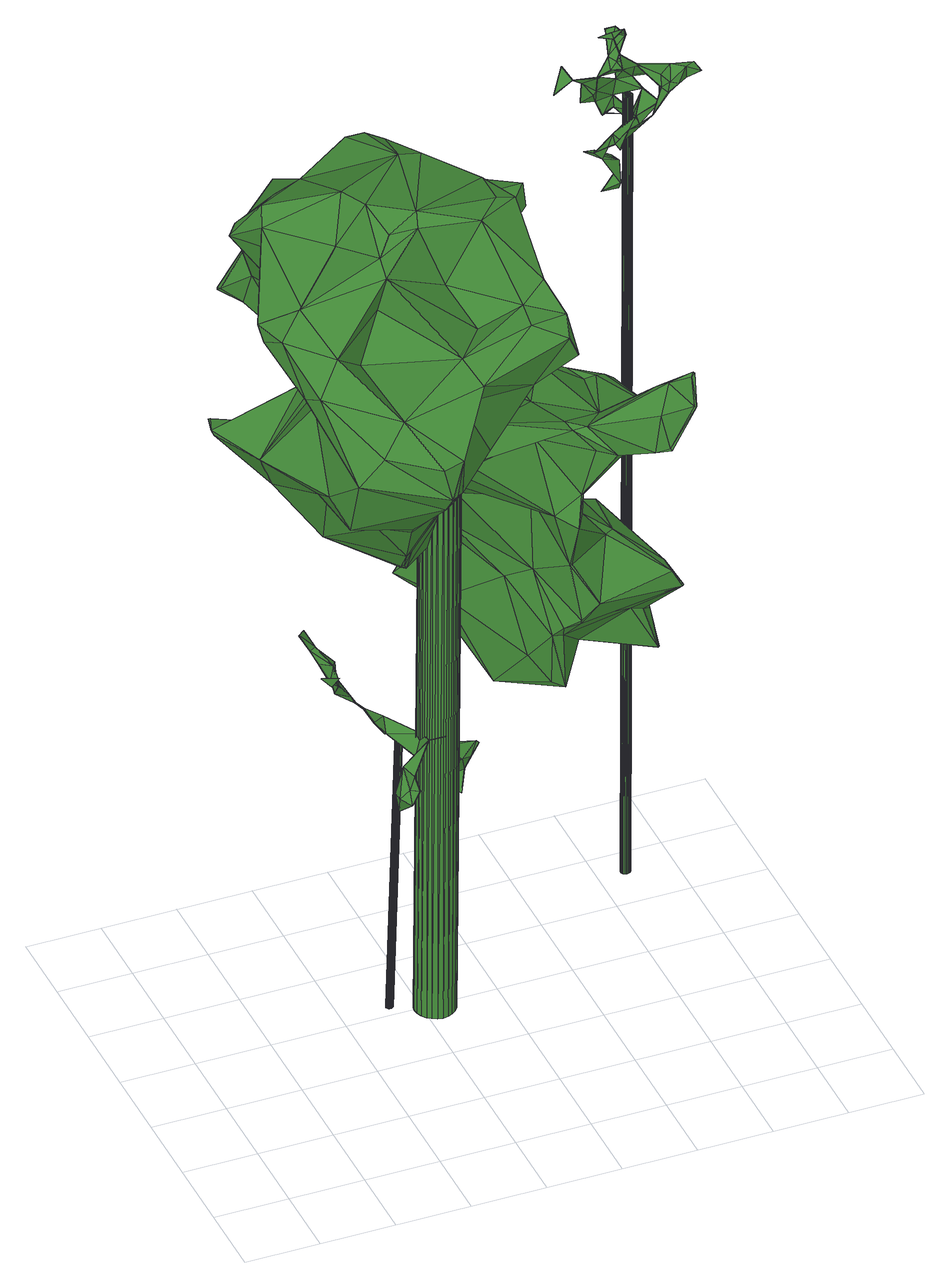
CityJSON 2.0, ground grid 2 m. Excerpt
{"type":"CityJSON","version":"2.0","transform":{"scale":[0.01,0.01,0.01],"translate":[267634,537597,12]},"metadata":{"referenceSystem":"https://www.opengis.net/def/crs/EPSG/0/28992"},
"CityObjects":{
"tree1":{"type":"SolitaryVegetationObject","attributes":{"gtid":366,"crown_width_m":3.64,"crown_median_z":21.5,"crown_r50_m":0.199,"crown_porosity":0.943,"trunk_H_m":8.52,"trunk_DBH_m":0.185,"trunk_radius_m":0.0927,"trunk_base_height_m":12.98,"original_gtid":"407"},"geometry":[{"type":"Solid","lod":"3","boundaries":[[[[0,1,2]],[[1,3,2]],[[0,4,1]],[[5,6,7]],[[8,9,10]],[[11,12,13]],[[14,15,16]],[[17,18,19]],[[20,21,13]],[[22,23,24]],[[23,25,24]],[[26,27,22]],[[24,26,22]],[[13,28,29]],[[13,12,20]],[[30,31,32]],[[33,34,35]],[[15,34,33]],[[36,37,38]],[[36,38,39]],[[11,40,41]],[[16,41,14]],[[42,43,44]],[[45,46,47]],[[41,12,11]],[[48,49,7]],[[42,27,43]],[[24,25,44]],[[50,51,10]],[[52,10,51]],[[53,6,5]],[[16,35,41]],[[15,35,16]],[[35,20,12]],[[41,35,12]],[[54,55,56]],[[57,58,30]],[[35,15,33]],[[59,60,53]],[[61,34,14]],[[13,29,40]],[[13,40,11]],[[24,43,26]],[[24,44,43]],[[56,55,62]],[[21,34,29]],[[61,29,34]],[[1,55,54]],[[63,64,65]],[[53,60,28]],[[29,28,60]],[[52,51,66]],[[7,49,59]],[[25,67,44]],[[19,18,68]],[[53,28,48]],[[40,29,61]],[[69,70,71]],[[72,71,70]],[[72,70,73]],[[52,74,75]],[[47,46,38]],[[50,76,62]],[[67,27,42]],[[77,78,79]],[[80,78,77]],[[7,59,5]],[[65,81,82]],[[83,80,39]],[[10,84,8]],[[43,27,26]],[[56,76,85]],[[62,76,56]],[[67,42,44]],[[18,50,68]],[[86,82,81]],[[62,51,50]],[[80,83,78]],[[31,87,88]],[[80,89,39]],[[45,77,46]],[[79,46,77]],[[31,88,32]],[[90,22,27]],[[79,83,46]],[[39,46,83]],[[85,76,50]],[[0,66,4]],[[63,82,58]],[[80,77,89]],[[91,56,9]],[[31,30,58]],[[72,9,71]],[[22,92,23]],[[0,2,83]],[[65,36,81]],[[39,81,36]],[[59,29,60]],[[69,71,8]],[[6,53,93]],[[94,93,64]],[[94,64,95]],[[5,59,53]],[[75,1,54]],[[79,78,3]],[[2,3,78]],[[10,9,56]],[[54,96,84]],[[82,87,31]],[[32,57,30]],[[90,92,22]],[[25,23,92]],[[25,92,67]],[[50,10,68]],[[17,97,85]],[[56,85,97]],[[39,89,81]],[[32,88,57]],[[77,45,89]],[[37,93,53]],[[1,75,3]],[[66,3,75]],[[75,74,66]],[[52,66,74]],[[37,53,48]],[[17,85,18]],[[85,50,18]],[[54,84,75]],[[47,6,94]],[[48,28,49]],[[41,40,61]],[[41,61,14]],[[3,66,0]],[[3,0,79]],[[83,79,0]],[[65,37,36]],[[28,13,21]],[[47,94,45]],[[89,45,94]],[[82,31,58]],[[46,39,38]],[[35,21,20]],[[7,98,48]],[[63,65,82]],[[56,91,96]],[[84,10,52]],[[63,87,92]],[[88,87,63]],[[92,87,67]],[[86,67,87]],[[84,52,75]],[[6,98,7]],[[91,9,72]],[[19,97,17]],[[68,97,19]],[[97,10,56]],[[10,97,68]],[[8,71,9]],[[86,81,89]],[[86,89,99]],[[6,47,98]],[[27,67,99]],[[67,86,99]],[[90,99,95]],[[27,99,90]],[[93,94,6]],[[84,96,8]],[[56,96,54]],[[69,96,91]],[[8,96,69]],[[95,63,92]],[[95,92,90]],[[63,58,88]],[[57,88,58]],[[89,94,99]],[[72,73,91]],[[73,69,91]],[[70,69,73]],[[2,78,83]],[[38,98,47]],[[48,98,37]],[[38,37,98]],[[95,99,94]],[[86,87,82]],[[21,35,34]],[[63,95,64]],[[28,21,49]],[[21,59,49]],[[21,29,59]],[[14,34,15]],[[55,1,4]],[[55,4,62]],[[62,4,51]],[[66,51,4]],[[37,64,93]],[[65,64,37]],[[100,101,102]],[[100,102,103]],[[103,102,104]],[[103,104,105]],[[102,101,106]],[[102,106,104]],[[104,106,107]],[[104,107,105]],[[106,101,108]],[[106,108,107]],[[107,108,109]],[[107,109,105]],[[108,101,110]],[[108,110,109]],[[109,110,111]],[[109,111,105]],[[110,101,112]],[[110,112,111]],[[111,112,113]],[[111,113,105]],[[112,101,114]],[[112,114,113]],[[113,114,115]],[[113,115,105]],[[114,101,116]],[[114,116,115]],[[115,116,117]],[[115,117,105]],[[116,101,118]],[[116,118,117]],[[117,118,119]],[[117,119,105]],[[118,101,120]],[[118,120,119]],[[119,120,121]],[[119,121,105]],[[120,101,122]],[[120,122,121]],[[121,122,123]],[[121,123,105]],[[122,101,124]],[[122,124,123]],[[123,124,125]],[[123,125,105]],[[124,101,126]],[[124,126,125]],[[125,126,127]],[[125,127,105]],[[126,101,128]],[[126,128,127]],[[127,128,129]],[[127,129,105]],[[128,101,130]],[[128,130,129]],[[129,130,131]],[[129,131,105]],[[130,101,132]],[[130,132,131]],[[131,132,133]],[[131,133,105]],[[132,101,134]],[[132,134,133]],[[133,134,135]],[[133,135,105]],[[134,101,136]],[[134,136,135]],[[135,136,137]],[[135,137,105]],[[136,101,138]],[[136,138,137]],[[137,138,139]],[[137,139,105]],[[138,101,140]],[[138,140,139]],[[139,140,141]],[[139,141,105]],[[140,101,142]],[[140,142,141]],[[141,142,143]],[[141,143,105]],[[142,101,144]],[[142,144,143]],[[143,144,145]],[[143,145,105]],[[144,101,146]],[[144,146,145]],[[145,146,147]],[[145,147,105]],[[146,101,148]],[[146,148,147]],[[147,148,149]],[[147,149,105]],[[148,101,100]],[[148,100,149]],[[149,100,103]],[[149,103,105]]]]}]},
"tree2":{"type":"SolitaryVegetationObject","attributes":{"gtid":22,"crown_width_m":11.02,"crown_median_z":31.39,"crown_r50_m":0.512,"crown_porosity":0.884,"trunk_H_m":18.33,"trunk_DBH_m":1.07,"trunk_radius_m":0.536,"trunk_base_height_m":13.06,"original_gtid":"24"},"geometry":[{"type":"Solid","lod":"3","boundaries":[[[[150,151,152]],[[153,154,155]],[[156,157,158]],[[159,158,157]],[[160,161,162]],[[163,164,165]],[[164,166,167]],[[168,169,170]],[[171,172,173]],[[174,175,176]],[[177,178,179]],[[180,181,182]],[[183,184,185]],[[186,179,178]],[[180,182,187]],[[188,189,190]],[[191,192,158]],[[172,193,194]],[[195,187,196]],[[195,196,197]],[[198,199,200]],[[201,202,185]],[[203,204,205]],[[206,207,184]],[[206,184,183]],[[208,209,210]],[[211,212,213]],[[210,209,171]],[[214,215,216]],[[203,205,217]],[[173,218,219]],[[217,220,203]],[[221,222,223]],[[155,224,225]],[[226,227,228]],[[176,198,200]],[[229,230,231]],[[202,232,233]],[[234,192,191]],[[152,235,236]],[[237,238,166]],[[239,240,241]],[[188,173,219]],[[242,237,243]],[[205,244,217]],[[160,220,161]],[[217,161,220]],[[245,246,247]],[[248,196,182]],[[165,249,250]],[[226,156,227]],[[158,227,156]],[[251,203,252]],[[222,179,223]],[[253,254,255]],[[233,256,230]],[[239,257,240]],[[248,182,181]],[[159,258,158]],[[259,260,261]],[[262,210,263]],[[173,188,262]],[[156,226,157]],[[258,177,251]],[[191,158,258]],[[178,177,258]],[[165,150,249]],[[264,218,194]],[[179,222,177]],[[233,232,256]],[[265,266,267]],[[252,258,251]],[[203,251,204]],[[187,182,196]],[[268,269,270]],[[271,272,273]],[[271,273,274]],[[240,275,241]],[[191,258,252]],[[186,178,258]],[[186,258,159]],[[267,276,265]],[[172,194,173]],[[277,278,279]],[[262,263,173]],[[279,278,280]],[[281,282,283]],[[224,284,225]],[[285,286,264]],[[277,279,287]],[[175,270,288]],[[289,266,290]],[[291,205,204]],[[291,204,251]],[[291,251,292]],[[242,243,216]],[[293,294,295]],[[176,175,296]],[[195,297,187]],[[286,298,299]],[[300,301,302]],[[283,303,256]],[[304,305,306]],[[171,173,263]],[[171,263,210]],[[207,283,256]],[[207,256,201]],[[307,308,309]],[[236,249,150]],[[189,188,219]],[[247,246,268]],[[201,256,232]],[[267,310,193]],[[267,193,276]],[[311,312,288]],[[200,199,213]],[[313,314,315]],[[181,316,248]],[[248,316,197]],[[271,274,317]],[[264,194,193]],[[161,305,162]],[[161,318,305]],[[319,190,189]],[[215,320,321]],[[215,321,216]],[[290,298,289]],[[286,289,298]],[[285,289,286]],[[273,289,285]],[[201,185,184]],[[201,184,207]],[[322,239,323]],[[324,270,175]],[[322,323,325]],[[185,202,183]],[[183,202,241]],[[326,327,328]],[[329,250,235]],[[330,199,198]],[[211,199,330]],[[246,269,268]],[[300,302,331]],[[331,229,300]],[[213,199,211]],[[216,243,332]],[[325,323,239]],[[322,331,333]],[[159,157,334]],[[163,315,314]],[[282,335,303]],[[336,337,174]],[[169,337,336]],[[189,219,218]],[[173,194,218]],[[155,170,338]],[[225,170,155]],[[339,340,341]],[[342,343,316]],[[344,345,346]],[[324,346,345]],[[241,275,183]],[[150,164,347]],[[348,270,324]],[[239,322,257]],[[349,350,351]],[[275,340,183]],[[324,175,337]],[[174,337,175]],[[319,352,353]],[[161,217,318]],[[347,308,295]],[[152,295,235]],[[354,259,339]],[[174,200,355]],[[344,356,276]],[[201,232,202]],[[353,357,351]],[[230,256,358]],[[256,303,358]],[[359,265,360]],[[290,361,298]],[[361,362,298]],[[233,230,229]],[[342,363,343]],[[362,361,290]],[[345,364,324]],[[209,208,365]],[[290,266,265]],[[241,325,239]],[[366,282,281]],[[277,282,366]],[[235,249,236]],[[236,150,152]],[[183,339,206]],[[340,339,183]],[[290,359,362]],[[264,367,218]],[[306,296,312]],[[322,333,257]],[[228,257,333]],[[368,364,208]],[[369,208,364]],[[278,370,280]],[[370,268,280]],[[235,295,294]],[[255,371,372]],[[255,287,371]],[[325,331,322]],[[160,259,354]],[[253,373,254]],[[321,242,216]],[[321,374,242]],[[362,375,351]],[[349,351,375]],[[206,339,259]],[[346,376,321]],[[208,377,368]],[[332,378,216]],[[159,334,186]],[[379,369,364]],[[255,335,287]],[[366,187,277]],[[187,297,277]],[[265,276,356]],[[356,360,265]],[[234,380,354]],[[191,380,234]],[[358,303,335]],[[222,381,292]],[[265,359,290]],[[190,262,188]],[[336,174,221]],[[344,320,356]],[[211,355,212]],[[327,154,179]],[[224,154,327]],[[358,335,230]],[[255,372,253]],[[253,372,382]],[[336,221,223]],[[336,223,169]],[[231,335,254]],[[168,383,376]],[[168,384,169]],[[385,376,383]],[[189,352,319]],[[319,353,350]],[[272,271,310]],[[273,272,289]],[[386,387,388]],[[209,365,171]],[[213,212,200]],[[355,200,212]],[[163,250,329]],[[157,226,328]],[[172,171,365]],[[329,315,163]],[[326,328,389]],[[329,313,315]],[[329,235,313]],[[355,291,292]],[[292,381,355]],[[347,295,151]],[[383,326,390]],[[150,347,151]],[[295,152,151]],[[389,391,326]],[[174,176,200]],[[250,249,235]],[[165,250,163]],[[368,348,364]],[[229,331,325]],[[338,392,153]],[[351,298,362]],[[314,164,163]],[[382,393,319]],[[321,376,374]],[[385,374,376]],[[280,394,279]],[[231,230,335]],[[264,310,271]],[[193,310,264]],[[395,396,365]],[[384,168,376]],[[259,261,206]],[[240,257,397]],[[164,150,165]],[[187,281,180]],[[289,310,266]],[[302,301,398]],[[252,380,191]],[[399,301,300]],[[400,304,401]],[[228,389,226]],[[224,327,326]],[[248,197,196]],[[373,402,403]],[[373,403,231]],[[197,316,343]],[[328,226,389]],[[365,396,172]],[[385,398,301]],[[307,309,253]],[[206,261,207]],[[299,298,357]],[[380,220,404]],[[267,266,310]],[[405,376,346]],[[384,376,405]],[[366,281,187]],[[224,326,284]],[[302,398,390]],[[203,220,252]],[[342,316,181]],[[262,406,210]],[[407,307,375]],[[190,406,262]],[[324,364,348]],[[198,176,296]],[[387,275,388]],[[326,391,390]],[[391,331,302]],[[333,331,391]],[[228,333,391]],[[228,391,389]],[[177,222,251]],[[210,406,377]],[[215,360,320]],[[251,222,292]],[[365,208,395]],[[408,395,208]],[[369,395,408]],[[369,408,208]],[[210,377,208]],[[369,344,395]],[[409,395,344]],[[276,409,344]],[[410,296,306]],[[330,355,211]],[[229,411,233]],[[291,355,330]],[[355,381,221]],[[355,221,174]],[[337,384,405]],[[337,169,384]],[[305,410,306]],[[241,411,325]],[[412,377,406]],[[320,360,356]],[[413,246,245]],[[288,312,175]],[[334,327,179]],[[334,179,186]],[[328,327,334]],[[328,334,157]],[[401,363,342]],[[205,291,244]],[[227,397,228]],[[180,414,400]],[[326,383,284]],[[228,397,257]],[[381,222,221]],[[317,274,285]],[[274,273,285]],[[400,181,180]],[[155,338,153]],[[268,195,247]],[[272,310,289]],[[275,341,340]],[[347,402,309]],[[347,309,308]],[[410,318,296]],[[308,415,416]],[[247,363,413]],[[197,363,247]],[[279,394,287]],[[321,320,346]],[[280,371,394]],[[317,285,264]],[[264,271,317]],[[268,417,280]],[[207,418,283]],[[359,375,362]],[[341,275,387]],[[341,387,339]],[[195,268,297]],[[175,312,296]],[[297,370,277]],[[268,370,297]],[[287,282,277]],[[155,154,224]],[[166,314,419]],[[166,419,237]],[[278,277,370]],[[351,350,353]],[[319,412,190]],[[252,220,380]],[[318,330,198]],[[319,393,412]],[[231,403,300]],[[344,369,379]],[[345,344,379]],[[223,338,169]],[[383,168,170]],[[383,170,284]],[[284,170,225]],[[245,247,413]],[[407,375,359]],[[169,338,170]],[[325,411,229]],[[400,260,162]],[[282,287,335]],[[344,346,320]],[[195,197,247]],[[391,302,390]],[[237,419,243]],[[399,166,374]],[[160,260,259]],[[261,420,207]],[[207,420,421]],[[192,234,422]],[[192,422,158]],[[414,180,420]],[[414,420,261]],[[418,207,421]],[[234,387,422]],[[283,418,281]],[[180,281,418]],[[303,283,282]],[[400,414,260]],[[352,357,353]],[[299,357,367]],[[298,351,357]],[[180,418,421]],[[352,367,357]],[[254,335,255]],[[374,238,242]],[[348,368,417]],[[348,417,268]],[[405,346,324]],[[405,324,337]],[[371,287,394]],[[180,421,420]],[[348,268,270]],[[406,190,412]],[[280,412,393]],[[377,417,368]],[[377,280,417]],[[319,350,382]],[[382,350,253]],[[198,296,318]],[[164,314,166]],[[153,392,154]],[[253,350,307]],[[349,307,350]],[[339,387,354]],[[354,387,234]],[[308,416,295]],[[379,364,345]],[[383,390,385]],[[390,398,385]],[[374,385,399]],[[240,397,275]],[[275,397,388]],[[318,410,305]],[[162,305,304]],[[162,304,400]],[[401,304,306]],[[423,246,413]],[[172,396,193]],[[372,393,382]],[[412,280,377]],[[371,280,393]],[[371,393,372]],[[295,416,293]],[[395,409,396]],[[424,216,378]],[[193,396,409]],[[218,367,189]],[[215,415,308]],[[233,411,202]],[[202,411,241]],[[293,419,313]],[[313,419,314]],[[243,419,332]],[[425,306,312]],[[311,425,312]],[[246,425,311]],[[423,413,425]],[[423,425,246]],[[231,300,229]],[[425,401,306]],[[237,242,238]],[[193,409,276]],[[299,367,286]],[[264,286,367]],[[189,367,352]],[[309,373,253]],[[424,293,416]],[[300,167,399]],[[254,373,231]],[[407,308,307]],[[399,167,166]],[[309,402,373]],[[223,392,338]],[[214,216,424]],[[154,392,179]],[[179,392,223]],[[397,227,386]],[[397,386,388]],[[419,293,378]],[[166,238,374]],[[288,269,311]],[[246,311,269]],[[415,215,424]],[[214,424,215]],[[407,215,308]],[[402,347,403]],[[164,403,347]],[[270,269,288]],[[300,403,167]],[[416,415,424]],[[164,167,403]],[[293,313,294]],[[360,215,407]],[[160,404,220]],[[380,404,354]],[[354,404,160]],[[162,260,160]],[[307,349,375]],[[360,407,359]],[[260,414,261]],[[318,217,244]],[[330,244,291]],[[318,244,330]],[[413,363,425]],[[425,363,401]],[[197,343,363]],[[342,181,400]],[[342,400,401]],[[227,158,422]],[[386,422,387]],[[386,227,422]],[[424,378,293]],[[419,378,332]],[[235,294,313]],[[385,426,399]],[[301,399,426]],[[301,426,385]],[[427,428,429]],[[427,429,430]],[[430,429,431]],[[430,431,432]],[[429,428,433]],[[429,433,431]],[[431,433,434]],[[431,434,432]],[[433,428,435]],[[433,435,434]],[[434,435,436]],[[434,436,432]],[[435,428,437]],[[435,437,436]],[[436,437,438]],[[436,438,432]],[[437,428,439]],[[437,439,438]],[[438,439,440]],[[438,440,432]],[[439,428,441]],[[439,441,440]],[[440,441,442]],[[440,442,432]],[[441,428,443]],[[441,443,442]],[[442,443,444]],[[442,444,432]],[[443,428,445]],[[443,445,444]],[[444,445,446]],[[444,446,432]],[[445,428,447]],[[445,447,446]],[[446,447,448]],[[446,448,432]],[[447,428,449]],[[447,449,448]],[[448,449,450]],[[448,450,432]],[[449,428,451]],[[449,451,450]],[[450,451,452]],[[450,452,432]],[[451,428,453]],[[451,453,452]],[[452,453,454]],[[452,454,432]],[[453,428,455]],[[453,455,454]],[[454,455,456]],[[454,456,432]],[[455,428,457]],[[455,457,456]],[[456,457,458]],[[456,458,432]],[[457,428,459]],[[457,459,458]],[[458,459,460]],[[458,460,432]],[[459,428,461]],[[459,461,460]],[[460,461,462]],[[460,462,432]],[[461,428,463]],[[461,463,462]],[[462,463,464]],[[462,464,432]],[[463,428,465]],[[463,465,464]],[[464,465,466]],[[464,466,432]],[[465,428,467]],[[465,467,466]],[[466,467,468]],[[466,468,432]],[[467,428,469]],[[467,469,468]],[[468,469,470]],[[468,470,432]],[[469,428,471]],[[469,471,470]],[[470,471,472]],[[470,472,432]],[[471,428,473]],[[471,473,472]],[[472,473,474]],[[472,474,432]],[[473,428,475]],[[473,475,474]],[[474,475,476]],[[474,476,432]],[[475,428,427]],[[475,427,476]],[[476,427,430]],[[476,430,432]]]]}]},
"tree3":{"type":"SolitaryVegetationObject","attributes":{"gtid":24,"crown_width_m":2.52,"crown_median_z":36.43,"crown_r50_m":0.186,"crown_porosity":0.953,"trunk_H_m":23.52,"trunk_DBH_m":0.252,"trunk_radius_m":0.126,"trunk_base_height_m":12.91,"original_gtid":"26"},"geometry":[{"type":"Solid","lod":"3","boundaries":[[[[477,478,479]],[[480,481,482]],[[483,481,480]],[[484,485,486]],[[487,488,489]],[[490,491,492]],[[489,493,487]],[[494,495,496]],[[497,498,499]],[[500,493,489]],[[501,502,484]],[[503,504,505]],[[506,507,504]],[[494,496,508]],[[486,509,484]],[[510,511,479]],[[512,513,514]],[[507,505,515]],[[484,516,501]],[[477,517,518]],[[519,520,521]],[[501,522,502]],[[523,524,525]],[[484,526,527]],[[505,527,526]],[[505,526,484]],[[528,529,500]],[[530,531,482]],[[532,533,534]],[[535,536,537]],[[538,539,540]],[[541,542,543]],[[482,481,544]],[[507,506,545]],[[509,524,516]],[[523,516,524]],[[527,505,504]],[[546,521,547]],[[538,540,548]],[[549,550,525]],[[497,499,551]],[[552,553,554]],[[548,555,538]],[[556,497,551]],[[557,558,559]],[[515,560,509]],[[535,537,532]],[[533,532,537]],[[561,562,563]],[[546,564,521]],[[512,565,555]],[[550,566,523]],[[567,568,569]],[[570,480,511]],[[479,478,510]],[[478,571,572]],[[541,573,574]],[[501,492,575]],[[564,489,519]],[[564,519,521]],[[517,570,576]],[[570,517,577]],[[578,554,553]],[[579,580,581]],[[582,583,490]],[[519,488,584]],[[559,585,536]],[[550,586,566]],[[587,566,586]],[[588,500,529]],[[585,533,537]],[[533,585,534]],[[504,558,527]],[[589,535,534]],[[590,591,568]],[[496,592,508]],[[570,577,593]],[[535,589,536]],[[580,543,576]],[[594,481,483]],[[566,587,595]],[[563,554,578]],[[567,596,568]],[[563,597,561]],[[569,561,597]],[[483,598,594]],[[489,599,500]],[[530,583,582]],[[496,495,592]],[[495,553,552]],[[567,495,552]],[[483,480,600]],[[545,556,524]],[[557,589,601]],[[490,492,602]],[[556,506,497]],[[556,545,506]],[[516,484,509]],[[599,564,520]],[[564,599,489]],[[568,596,590]],[[572,510,478]],[[603,513,586]],[[499,498,604]],[[483,600,598]],[[598,600,594]],[[536,585,537]],[[605,566,595]],[[556,596,606]],[[531,595,587]],[[607,600,480]],[[480,482,491]],[[547,490,583]],[[546,608,564]],[[582,602,530]],[[607,609,610]],[[545,505,507]],[[611,491,612]],[[513,587,586]],[[556,613,604]],[[556,604,596]],[[612,491,531]],[[614,591,590]],[[547,583,546]],[[552,615,567]],[[546,583,608]],[[583,544,608]],[[607,593,609]],[[562,554,563]],[[551,613,556]],[[616,577,479]],[[590,596,604]],[[613,499,604]],[[522,617,503]],[[524,556,618]],[[521,619,547]],[[532,534,535]],[[539,550,549]],[[612,579,581]],[[612,581,611]],[[479,577,477]],[[597,567,569]],[[588,528,620]],[[610,620,528]],[[494,553,495]],[[578,553,494]],[[477,577,517]],[[585,621,515]],[[503,502,522]],[[614,522,622]],[[524,618,623]],[[490,602,582]],[[608,520,564]],[[550,565,586]],[[624,543,542]],[[588,610,500]],[[594,610,588]],[[552,562,561]],[[625,559,558]],[[625,558,504]],[[626,612,587]],[[626,587,548]],[[576,543,517]],[[616,490,547]],[[530,595,531]],[[624,518,627]],[[570,593,607]],[[534,486,589]],[[544,589,486]],[[530,544,486]],[[530,482,544]],[[549,603,586]],[[549,586,565]],[[595,628,501]],[[492,510,575]],[[563,629,597]],[[515,509,630]],[[515,630,585]],[[531,587,612]],[[501,622,522]],[[615,591,606]],[[528,599,519]],[[528,500,599]],[[498,614,590]],[[602,492,501]],[[477,573,541]],[[525,603,549]],[[538,555,565]],[[605,622,501]],[[480,570,607]],[[554,562,552]],[[551,499,613]],[[606,591,614]],[[615,561,591]],[[561,631,591]],[[596,615,606]],[[567,615,596]],[[557,527,558]],[[611,576,570]],[[524,623,525]],[[603,525,623]],[[583,530,486]],[[517,543,624]],[[605,513,603]],[[561,615,552]],[[559,536,557]],[[589,557,536]],[[525,550,523]],[[538,550,539]],[[626,512,514]],[[548,512,626]],[[574,542,541]],[[515,625,507]],[[504,632,506]],[[477,541,543]],[[569,568,631]],[[630,486,633]],[[630,633,585]],[[534,633,486]],[[585,633,534]],[[504,507,625]],[[550,538,565]],[[577,616,593]],[[519,584,634]],[[477,543,478]],[[561,569,631]],[[523,628,516]],[[514,635,626]],[[503,632,504]],[[572,635,510]],[[579,635,571]],[[612,626,635]],[[612,635,579]],[[571,635,572]],[[590,604,498]],[[477,518,573]],[[574,573,542]],[[624,542,573]],[[608,619,520]],[[516,602,501]],[[530,602,516]],[[484,560,505]],[[515,505,560]],[[588,620,594]],[[527,485,484]],[[518,517,627]],[[517,624,627]],[[481,594,620]],[[606,623,618]],[[606,618,556]],[[605,623,622]],[[603,623,605]],[[614,622,623]],[[614,623,606]],[[583,485,527]],[[521,520,619]],[[510,635,575]],[[634,584,487]],[[489,488,519]],[[493,500,634]],[[514,575,635]],[[503,497,632]],[[506,632,497]],[[527,601,583]],[[557,601,527]],[[498,617,614]],[[497,617,498]],[[609,620,610]],[[571,580,579]],[[478,580,571]],[[544,601,589]],[[583,601,544]],[[614,617,522]],[[500,610,634]],[[610,528,634]],[[600,607,594]],[[609,544,481]],[[616,547,593]],[[588,529,528]],[[631,568,591]],[[624,573,518]],[[611,570,511]],[[611,511,491]],[[503,505,545]],[[597,629,567]],[[605,628,566]],[[607,610,594]],[[487,584,488]],[[490,480,491]],[[509,560,524]],[[524,560,545]],[[544,619,608]],[[548,587,555]],[[578,494,592]],[[619,544,609]],[[531,636,482]],[[491,482,636]],[[491,636,531]],[[519,634,528]],[[611,581,576]],[[493,634,487]],[[583,486,485]],[[503,617,497]],[[565,539,549]],[[578,629,563]],[[578,495,629]],[[567,629,495]],[[566,628,523]],[[501,628,605]],[[599,520,519]],[[593,619,609]],[[593,547,619]],[[565,540,539]],[[565,512,540]],[[512,548,540]],[[492,511,510]],[[491,511,492]],[[484,502,560]],[[545,560,502]],[[503,545,502]],[[490,511,480]],[[486,630,509]],[[575,605,595]],[[575,595,501]],[[595,530,628]],[[516,628,530]],[[490,616,511]],[[479,511,616]],[[478,543,580]],[[609,481,620]],[[513,512,587]],[[512,555,587]],[[575,514,513]],[[575,513,605]],[[578,592,495]],[[508,592,494]],[[515,621,625]],[[559,621,585]],[[625,621,559]],[[576,581,580]],[[637,638,639]],[[637,639,640]],[[640,639,641]],[[640,641,642]],[[639,638,643]],[[639,643,641]],[[641,643,644]],[[641,644,642]],[[643,638,645]],[[643,645,644]],[[644,645,646]],[[644,646,642]],[[645,638,647]],[[645,647,646]],[[646,647,648]],[[646,648,642]],[[647,638,649]],[[647,649,648]],[[648,649,650]],[[648,650,642]],[[649,638,651]],[[649,651,650]],[[650,651,652]],[[650,652,642]],[[651,638,653]],[[651,653,652]],[[652,653,654]],[[652,654,642]],[[653,638,655]],[[653,655,654]],[[654,655,656]],[[654,656,642]],[[655,638,657]],[[655,657,656]],[[656,657,658]],[[656,658,642]],[[657,638,659]],[[657,659,658]],[[658,659,660]],[[658,660,642]],[[659,638,661]],[[659,661,660]],[[660,661,662]],[[660,662,642]],[[661,638,663]],[[661,663,662]],[[662,663,664]],[[662,664,642]],[[663,638,665]],[[663,665,664]],[[664,665,666]],[[664,666,642]],[[665,638,667]],[[665,667,666]],[[666,667,668]],[[666,668,642]],[[667,638,669]],[[667,669,668]],[[668,669,670]],[[668,670,642]],[[669,638,671]],[[669,671,670]],[[670,671,672]],[[670,672,642]],[[671,638,673]],[[671,673,672]],[[672,673,674]],[[672,674,642]],[[673,638,675]],[[673,675,674]],[[674,675,676]],[[674,676,642]],[[675,638,677]],[[675,677,676]],[[676,677,678]],[[676,678,642]],[[677,638,679]],[[677,679,678]],[[678,679,680]],[[678,680,642]],[[679,638,681]],[[679,681,680]],[[680,681,682]],[[680,682,642]],[[681,638,683]],[[681,683,682]],[[682,683,684]],[[682,684,642]],[[683,638,685]],[[683,685,684]],[[684,685,686]],[[684,686,642]],[[685,638,637]],[[685,637,686]],[[686,637,640]],[[686,640,642]]]]}]}
},
"vertices":[
[441,638,1040],[426,631,1066],[440,637,1039],[439,639,1038],[410,686,1091],[639,624,824],[603,625,872],[628,653,833],[348,578,1168],[349,579,1170],[352,663,1166],[784,674,796],[736,745,762],[776,675,803],[729,654,671],[671,692,696],[729,655,670],[309,681,1253],[334,712,1239],[308,681,1251],[735,746,762],[728,652,778],[527,431,887],[526,430,888],[495,405,870],[504,440,890],[490,476,805],[490,498,846],[679,665,818],[728,650,778],[612,476,1001],[587,492,987],[611,474,1000],[670,693,697],[672,691,698],[734,705,716],[579,605,922],[618,613,897],[572,636,903],[514,636,980],[755,660,771],[751,688,716],[488,498,846],[489,476,806],[474,433,876],[506,609,945],[512,636,978],[570,636,902],[634,651,855],[660,678,812],[360,692,1189],[400,679,1147],[380,660,1125],[640,623,825],[382,600,1132],[396,654,1102],[383,640,1167],[613,475,1000],[589,493,986],[668,637,795],[669,638,797],[749,686,716],[402,678,1148],[581,506,975],[588,572,949],[589,572,950],[409,688,1090],[510,500,919],[339,684,1195],[340,548,1178],[355,535,1207],[317,558,1202],[318,558,1204],[357,536,1208],[394,655,1101],[385,636,1084],[361,691,1190],[478,613,984],[463,635,1016],[462,636,1015],[480,613,985],[587,572,950],[580,507,977],[464,636,1017],[380,601,1132],[355,690,1199],[552,524,923],[579,505,976],[589,492,985],[508,608,947],[532,477,896],[365,567,1182],[531,477,898],[617,612,895],[578,604,920],[554,524,922],[364,573,1166],[339,682,1197],[603,627,874],[553,525,921],[534,625,98],[525,625,98],[534,627,98],[553,607,950],[552,609,950],[543,607,950],[533,630,98],[552,611,950],[532,631,98],[550,613,950],[530,633,98],[548,615,950],[528,634,98],[546,616,950],[525,634,98],[544,616,951],[523,634,98],[541,616,951],[521,633,98],[539,615,951],[519,632,98],[537,614,951],[517,630,98],[535,612,951],[516,628,98],[534,609,951],[516,625,98],[534,607,951],[516,623,98],[534,605,950],[517,621,98],[535,603,950],[518,619,98],[537,601,950],[520,617,98],[539,599,950],[522,616,98],[541,598,950],[525,616,98],[543,598,950],[527,616,98],[546,598,950],[529,617,98],[548,599,950],[531,618,98],[550,600,950],[533,620,98],[551,602,950],[534,622,98],[552,604,950],
[1034,152,1966],[1031,237,1911],[1055,211,1932],[872,955,2267],[843,955,2312],[913,961,2249],[777,550,2546],[783,654,2533],[560,538,2574],[677,789,2546],[146,553,2336],[286,806,2351],[194,545,2286],[1148,341,2017],[935,351,1939],[1100,275,1976],[1002,435,1904],[896,402,1930],[823,829,2061],[778,860,2055],[861,891,2158],[668,700,1260],[844,609,1104],[781,577,1051],[488,1004,2066],[483,802,1916],[389,839,1989],[559,990,2489],[604,977,2499],[645,974,2437],[115,465,1992],[46,609,2003],[51,602,1991],[365,140,2259],[308,132,2166],[425,29,2168],[642,938,2497],[177,535,1853],[834,485,1177],[872,420,1270],[792,535,1397],[456,610,2575],[480,516,2539],[1008,636,1211],[940,594,1116],[323,620,1768],[162,593,1887],[166,594,1890],[364,844,2006],[312,1046,2018],[315,1048,2015],[444,22,2079],[482,43,2172],[274,839,2466],[338,905,2438],[241,928,2359],[206,293,2265],[248,150,2085],[609,753,1347],[605,743,1320],[580,737,1327],[266,1077,2052],[264,1095,2042],[264,1094,2037],[1040,624,1860],[899,527,1713],[1030,666,1854],[220,912,2338],[914,435,1093],[882,453,1105],[261,805,2424],[499,1015,2129],[513,1038,2262],[621,884,2282],[978,864,2316],[966,915,2235],[828,551,2532],[708,476,2545],[818,346,2425],[640,259,2013],[540,208,1937],[643,351,1914],[461,32,2080],[491,76,2051],[441,480,2503],[1172,222,2019],[1065,120,1986],[1072,626,1867],[1040,624,1866],[817,177,2360],[736,225,2390],[574,137,2311],[1010,668,1880],[1099,635,1856],[250,943,2314],[363,529,1795],[401,526,1749],[328,619,1770],[63,668,1992],[1063,124,1990],[1168,224,2021],[414,927,2447],[427,697,2563],[859,373,1671],[654,412,1853],[646,437,1808],[446,72,2015],[833,236,2390],[621,798,2550],[168,449,2345],[151,526,2300],[192,360,2227],[685,661,1278],[666,696,1261],[1002,564,1123],[1072,624,1491],[1111,437,1399],[1089,596,1223],[364,589,1694],[626,681,1792],[573,756,1696],[1197,569,1097],[1197,608,1179],[1197,581,1153],[1206,543,1059],[554,228,2338],[973,644,1392],[317,547,1643],[482,447,1571],[474,426,1592],[498,453,1560],[259,438,1866],[373,332,1801],[258,229,1898],[982,854,2252],[1202,540,1060],[1132,545,1195],[464,368,1665],[622,698,1841],[1166,549,1182],[1167,414,1422],[275,970,2321],[436,1154,2284],[1132,410,1899],[1206,329,2022],[1115,336,1915],[401,825,2054],[328,602,1720],[1196,370,1364],[939,411,1311],[696,399,1983],[623,678,2003],[681,455,2130],[418,210,1869],[460,550,2247],[440,638,2326],[536,621,2120],[903,323,1654],[927,355,1731],[922,352,1733],[1156,608,1206],[657,535,1843],[584,669,1987],[1217,342,2027],[1133,379,1986],[1213,342,2031],[67,666,1994],[1203,543,1056],[337,846,2173],[843,476,1444],[852,705,1666],[909,703,1826],[848,195,2292],[846,190,2292],[591,770,1710],[733,201,2228],[812,692,2239],[785,826,2345],[842,609,2490],[1204,330,2027],[320,1011,2120],[760,309,2206],[1120,630,1844],[796,348,2350],[728,801,2485],[449,298,1790],[640,777,2102],[530,805,1938],[843,891,2176],[272,346,2334],[358,407,2251],[428,469,2357],[280,515,2018],[194,542,1934],[819,707,1606],[654,711,1650],[743,719,1768],[983,268,1894],[583,747,1669],[906,375,1510],[901,375,1508],[963,335,1400],[893,396,1303],[928,369,1335],[235,498,2393],[409,1114,2226],[1038,632,1496],[930,377,1321],[475,194,1910],[1059,484,1499],[1029,609,1512],[1199,370,1368],[1169,371,1418],[327,520,1944],[627,720,1587],[708,694,1291],[288,448,1855],[902,420,1264],[625,716,1586],[671,715,1539],[341,557,1640],[506,437,1620],[625,523,1742],[833,444,1869],[936,668,1917],[1032,464,1504],[804,777,2012],[659,680,1534],[1117,626,1842],[643,716,1580],[385,629,2453],[437,1147,2259],[836,476,1667],[831,831,2116],[795,814,2028],[801,773,2013],[613,481,2373],[445,448,2461],[643,346,2322],[806,569,2408],[775,672,2198],[766,500,2327],[841,955,2307],[679,572,1658],[479,416,1602],[740,681,1486],[795,626,1335],[746,302,2397],[657,645,2117],[859,526,1916],[230,483,2175],[314,523,2043],[947,320,1881],[903,364,1927],[257,529,2364],[623,720,1889],[697,657,1472],[985,501,1556],[697,687,1495],[871,629,1396],[434,840,2170],[526,174,2246],[692,632,1517],[353,512,1869],[214,420,2183],[937,477,1817],[989,434,1855],[619,675,1637],[225,286,1970],[1130,413,1904],[203,373,2205],[225,380,2181],[553,512,2541],[462,322,1800],[1090,621,1851],[548,426,1993],[826,598,1850],[679,575,106],[625,575,106],[677,589,106],[687,560,1939],[686,573,1939],[634,560,1939],[672,602,106],[680,586,1939],[663,613,106],[672,598,1939],[652,621,106],[661,606,1939],[639,627,106],[648,612,1939],[626,629,106],[634,614,1939],[612,627,106],[620,612,1939],[599,622,106],[607,607,1939],[587,613,106],[596,598,1939],[579,602,106],[588,587,1939],[573,589,106],[582,574,1939],[571,576,106],[580,560,1939],[573,562,106],[582,547,1939],[578,549,106],[587,534,1939],[587,537,106],[596,522,1939],[598,529,106],[607,514,1939],[611,523,106],[620,508,1939],[625,521,105],[633,506,1938],[639,523,105],[647,508,1938],[652,528,105],[660,513,1938],[663,537,105],[671,522,1938],[671,548,105],[680,533,1938],[677,561,106],[685,546,1939],
[1159,983,2496],[1184,986,2477],[1218,968,2495],[1278,1005,2520],[1279,1004,2520],[1304,1001,2476],[1274,1055,2571],[1356,905,2429],[1364,924,2502],[1366,924,2502],[1226,979,2611],[1226,978,2610],[1254,950,2618],[1288,974,2496],[1281,1002,2454],[1281,1000,2454],[1259,976,2618],[1260,931,2175],[1255,907,2208],[1209,917,2188],[1252,849,2411],[1225,870,2361],[1226,841,2363],[1294,981,2616],[1338,968,2431],[1300,916,2393],[1285,862,2410],[1313,843,2442],[1314,844,2442],[1284,850,2413],[1315,843,2442],[1208,918,2188],[1358,905,2429],[1224,987,2443],[1221,971,2497],[1271,1041,2324],[1280,1011,2361],[1243,994,2358],[1368,882,2465],[1340,968,2431],[1160,984,2496],[1142,1012,2522],[1254,950,2616],[1256,914,2594],[1255,913,2594],[1299,917,2392],[1344,962,2367],[1336,933,2378],[1343,963,2343],[1361,885,2470],[1355,890,2482],[1294,981,2614],[1295,981,2615],[1319,989,2460],[1278,1016,2397],[1443,894,2534],[1454,870,2520],[1424,889,2511],[1443,893,2535],[1415,875,2539],[1453,869,2520],[1319,1054,2301],[1319,1053,2300],[1318,1053,2301],[1107,976,2469],[1108,978,2469],[1159,984,2495],[1308,941,2534],[1285,862,2408],[1293,883,2572],[1270,930,2534],[1271,1042,2325],[1337,984,2320],[1337,985,2322],[1227,840,2363],[1261,931,2260],[1259,938,2228],[1259,978,2244],[1272,1041,2325],[1245,871,2360],[1367,862,2515],[1360,855,2490],[1377,828,2531],[1357,905,2428],[1203,952,2293],[1258,978,2245],[1258,979,2244],[1256,913,2595],[1319,1053,2302],[1311,968,2371],[1209,915,2289],[1192,928,2302],[1175,951,2295],[1220,972,2497],[1187,997,2410],[1214,985,2433],[1107,977,2470],[1106,977,2469],[1278,1014,2397],[1184,988,2477],[1218,968,2497],[1257,938,2228],[1186,999,2410],[1184,987,2476],[1214,987,2433],[1289,975,2496],[1307,941,2532],[1227,979,2609],[1417,879,2503],[1314,974,2330],[1281,1013,2361],[1306,995,2584],[1385,904,2537],[1214,891,2340],[1194,928,2302],[1209,918,2189],[1248,955,2521],[1296,1041,2583],[1279,1015,2397],[1215,891,2339],[1202,951,2292],[1274,1054,2572],[1255,950,2617],[1274,1053,2571],[1364,913,2504],[1318,988,2460],[1313,973,2329],[1226,870,2360],[1310,967,2371],[1237,913,2355],[1257,991,2535],[1294,884,2572],[1269,966,2534],[1304,995,2584],[1224,989,2443],[1228,1007,2397],[1227,841,2362],[1237,914,2357],[1209,922,2294],[1248,955,2519],[1244,871,2361],[1300,916,2391],[1270,931,2535],[1305,995,2583],[1378,875,2500],[1308,950,2372],[1309,949,2371],[1142,1014,2522],[1361,854,2490],[1242,996,2359],[1143,1013,2522],[1339,969,2430],[1259,931,2260],[1368,884,2465],[1176,951,2296],[1284,851,2414],[1366,913,2503],[1259,977,2616],[1228,1005,2397],[1282,1001,2453],[1288,925,91],[1275,925,91],[1287,928,91],[1301,943,2443],[1301,946,2443],[1289,943,2443],[1286,931,91],[1299,949,2443],[1284,934,91],[1297,952,2443],[1281,936,91],[1295,954,2443],[1278,937,91],[1292,955,2443],[1275,938,91],[1288,955,2443],[1272,937,91],[1285,955,2443],[1269,936,91],[1282,954,2443],[1266,934,91],[1279,952,2443],[1264,931,91],[1278,949,2443],[1263,928,91],[1276,946,2443],[1262,925,91],[1276,943,2443],[1263,922,91],[1276,939,2443],[1264,919,91],[1278,936,2443],[1266,916,91],[1280,934,2443],[1269,914,91],[1282,932,2443],[1272,913,91],[1285,931,2443],[1275,912,91],[1289,930,2443],[1278,913,91],[1292,931,2443],[1281,914,91],[1295,932,2443],[1284,916,91],[1297,934,2443],[1286,919,91],[1299,936,2443],[1287,922,91],[1301,940,2443]
]}
